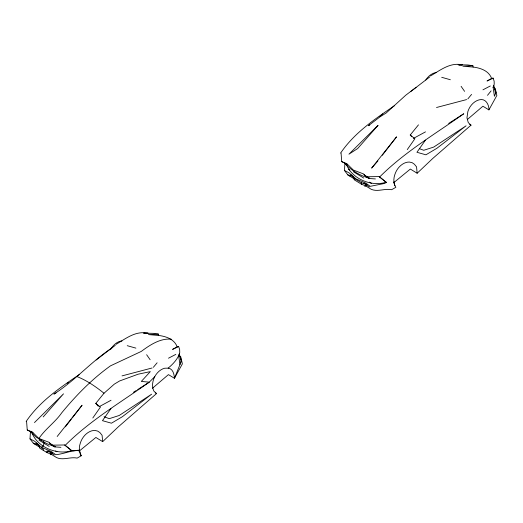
<?xml version="1.0" encoding="UTF-8"?>
<svg xmlns="http://www.w3.org/2000/svg" width="523" height="523" viewBox="0 0 523 523"><rect width="100%" height="100%" fill="white"/><g stroke="black" fill="none" stroke-linecap="round" stroke-linejoin="round"><path stroke-width="0.78" d="M350.835 174.643L354.117 178.317L354.136 179.722L361.458 184.22L365.433 185.737L371.212 189.287C377.743 192.203 384.823 188.202 391.609 189.712L395.839 187.319C393.407 183.619 393.361 178.742 394.819 174.662A14.33 10.159 -58.5 0 1 409.561 162.078L412.196 162.718L414.386 164.222L416.563 166.883L417.145 173.244L432.881 158.351L471.014 125.167L468.288 122.637L466.954 117.858L467.85 111.615A13.709 9.715 -58.5 0 1 479.16 99.841C485.442 97.984 489.155 104.417 488.913 109.895L482.919 106.215L467.49 119.381M40.134 447.479L33.413 443.36L30.001 438.882L30.452 431.573M354.601 179.088L347.887 174.97L344.474 170.491L344.925 163.183M152.402 388.301L168.445 374.605L174.44 378.286L179.932 364.642L178.663 355.666L179.402 353.914L181.082 361.393L180.317 362.459M137.614 389.628L149.29 382.143L154.716 376.737A13.709 9.715 -58.5 0 1 164.686 368.225L168.158 368.14C172.335 364.636 176.31 360.641 178.663 355.666M178.611 355.882L179.755 352.535L179.651 349.488L178.637 346.52L177.153 346.795L172.551 349.397L178.637 346.52M493.084 87.491L494.222 84.144L494.124 81.098L493.111 78.13L491.627 78.404L487.024 81.006L493.111 78.13L492.065 78.881M50.757 453.421L50.241 454.735L51.646 454.095M154.716 376.737C152.454 381.162 151.663 386.386 153.814 391.027L156.54 393.558L118.414 426.735L102.678 441.634L95.872 437.457L78.993 451.284M179.932 364.642L181.54 360.805L180.239 357.046M488.913 109.895L496.85 95.487L495.222 88.394L494.117 87.779M92.806 417.995L100.409 407.123L95.768 403.396L104.005 393.237L114.321 384.13L119.564 380.979L138.118 374.207L150.323 371.611L141.308 381.43L149.29 382.143C120.735 402.396 90.008 420.479 65.146 445.393L64.734 444.968L51.96 445.171L48.979 442.281L38.911 438.477L32.491 432.155L27.242 429.991L26.601 421.558L26.15 421.453C39.722 401.468 59.779 387.798 79.431 374.488M407.273 149.604L414.883 138.732L410.235 135.006L418.472 124.853M110.974 408.502L102.462 420.675L111.458 423.199L122.395 416.694L151.618 394.198L119.257 415.465L109.261 418.668L104.077 416.726M425.447 140.112L416.936 152.285L425.931 154.808L436.868 148.303L466.085 125.814L433.73 147.074L423.728 150.284L419.289 148.617M65.382 426.827L71.278 419.204M72.259 417.936L82.078 405.233L57.17 436.502M382.313 155.259L396.552 136.843L371.644 168.112L377.894 160.973M487.495 95.343L491.09 90.884M153.357 367.296L157.116 362.799M467.83 98.906L471.589 94.408M43.187 416.942L63.512 393.832L34.472 422.571M110.869 349.076L111.857 347.991C91.087 361.713 74.887 380.803 53.889 394.1L56.033 392.963M394.558 105.639C374.71 119.126 354.339 132.849 340.623 153.062L341.074 153.167L341.709 161.607L346.965 163.771L353.378 170.086L363.452 173.891L366.427 176.781L379.201 176.578L379.613 177.003C404.482 152.088 435.208 134.012 463.764 113.753L448.649 123.441M67.192 383.366L68.284 382.293M380.031 116.59L382.758 113.903M48.194 451.578L46.985 452.611L39.663 448.113L39.65 446.707L36.362 443.033M48.175 451.101L46.92 451.172L46.985 452.611L50.96 454.127L51.869 453.356L54.385 454.899M365.433 185.737L366.335 184.965L369.48 186.894M393.466 182.893L410.346 169.066L417.145 173.244M410.62 91.61L429.749 76.953M96.154 360.001L115.276 345.343M416.099 87.374L405.743 95.219L386.216 112.968L380.319 116.636L368.355 125.71L369.787 124.951M133.489 392.27L136.242 390.511M430.468 75.972C440.157 70.285 450.466 61.943 462.384 64.944L458.109 64.774L467.837 64.963L472.87 65.708L473.158 67.068C480.624 68.003 488.75 70.742 491.627 78.404M116.001 344.356C125.683 338.675 135.993 330.333 147.917 333.334L143.635 333.164L153.37 333.347L158.404 334.099L158.685 335.459C166.151 336.394 174.277 339.133 177.153 346.795M102.678 441.634L102.09 435.273L99.919 432.613L97.723 431.109L95.088 430.468A14.33 10.159 -58.5 0 0 80.352 443.046C78.81 447.132 78.94 452.003 81.372 455.71L77.143 458.102C70.35 456.599 63.276 460.58 56.739 457.677L50.96 454.127M482.945 89.825L490.299 85.988M168.478 358.216L175.833 354.378M413.301 138.471L425.506 131.868M99.462 406.541L111.033 400.258M379.613 177.003L386.451 182.455L384.32 183.488L370.258 186.325L365.937 183.187L356 178.892L349.05 172.819L344.474 170.491M80.405 454.088L79.418 450.225C71.291 450.29 63.891 453.931 55.791 454.716L51.463 451.578L41.533 447.283L34.577 441.209L30.001 438.882M364.714 186.351L366.113 185.704M386.451 182.455L386.072 182.22C371.931 186.959 352.267 179.049 346.651 164.967M79.418 450.225L73.776 450.891L71.605 450.61C57.654 455.317 38.486 447.623 32.459 434.07M436.509 107.503L466.608 99.579M122.036 375.887L152.134 367.97M349.469 175.937L351.123 175.623L353.005 176.781M34.995 444.328L36.649 444.014L38.532 445.171M363.949 174.675L369.558 178.415L369.029 178.5L375.416 178.931M459.449 65.107L462.424 64.623M145.721 333.38L147.95 333.014M436.404 72.612L435.025 72.743A13.709 9.715 -58.5 0 0 425.768 80.006M121.931 341.003L120.552 341.133A13.709 9.715 -58.5 0 0 111.294 348.396M472.87 65.708L462.907 66.205L473.158 67.068M171.269 339.179C160.103 338.106 149.813 345.102 141.262 351.423L110.471 365.858C92.068 379.005 76.097 395.349 61.766 412.784C55.163 422.277 45.357 428.873 38.911 438.477L41.376 440.366M54.562 446.89L60.943 447.322M158.685 335.459L148.44 334.596L158.404 334.099L158.534 335.57M351.123 175.623L347.887 174.97L347.808 174.597M36.649 444.014L33.413 443.36L33.341 442.981M168.158 368.14C172.976 368.63 174.205 374.246 174.44 378.286L182.377 363.877L180.749 356.784L179.644 356.17M76.691 376.468C86.55 380.26 95.729 386.621 104.005 393.237M441.7 77.299L450.362 79.744M127.226 345.683L135.895 348.128M354.117 178.317L361.393 182.789L366.943 184.534M46.92 451.172L52.47 452.918M341.709 161.607L347.468 164.555M32.995 432.946L27.242 429.991M366.427 176.781L369.558 178.415L368.244 177.604M51.96 445.171L55.085 446.805L46.514 443.524L36.231 437.208L30.393 431.645L32.361 432.848M348.351 169.256L349.763 170.047M345.945 164.327L344.866 163.254L346.174 164.059M469.68 124.35L471.014 125.167M353.411 171.734L363.694 178.049M155.213 392.74L156.54 393.558M52.463 445.191L55.085 446.805L49.482 443.066M38.944 440.124L49.227 446.439M369.467 182.102L371.422 183.416M55.647 450.931L56.948 451.807M80.156 454.886L81.372 455.71M363.884 183.128L366.335 184.965M49.41 451.519L51.869 453.356M379.201 176.578L386.072 182.22M64.734 444.968L71.605 450.61M65.146 445.393L71.978 450.839M410.235 135.006L411.771 136.738M95.768 403.396L98.317 406.286M461.096 86.328L464.601 91.362M146.623 354.718L150.134 359.746M30.935 431.22L31.472 432.717M494.712 88.655L496.013 92.414L494.405 96.252L493.13 87.276L493.875 85.524L495.556 93.002M43.494 441.052L44.082 443.282L43.344 445.733L41.533 447.283L41.683 448.244L43.285 448.943L43.324 450.362M393.884 181.841L394.872 185.698M31.949 431.906L32.178 433.358M361.393 182.789L361.458 184.22M369.558 178.415A94.506 60.269 -24.7 0 1 344.866 163.254M377.985 125.442L357.654 148.552L348.946 154.18L377.985 125.442"/></g></svg>
